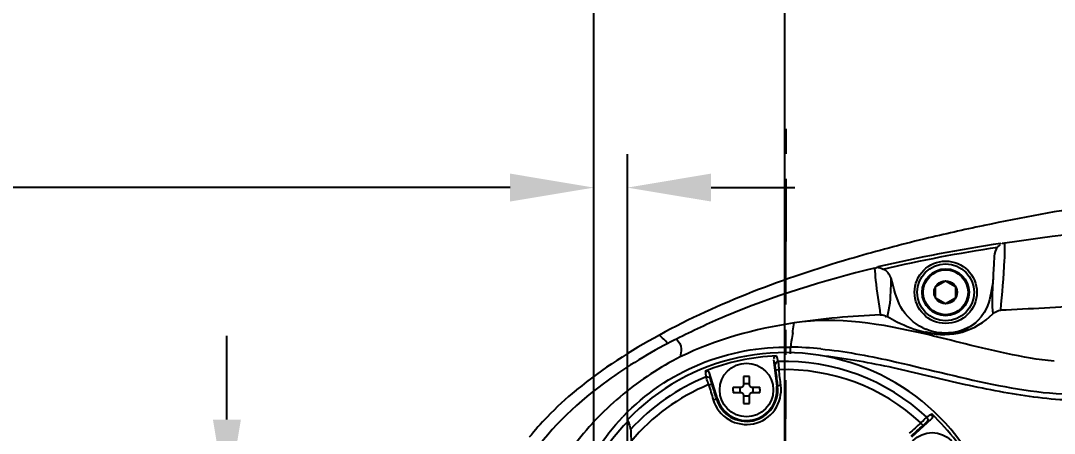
# Model space of a CAD drawing. Header units: millimetres. Extents: x 5828 to 6704, y 123 to 421.
# Drawn here: x 6380.93 to 6396.36, y 388.63 to 394.79 of the extents above; entities that cross this region are included whole.
import ezdxf
from ezdxf import colors
from ezdxf.entities.mleader import LeaderData, LeaderLine
from ezdxf.math import Vec2, Vec3

# ---------------------------------------------------------------- set-up
doc = ezdxf.new("R2010")
doc.units = ezdxf.units.MM
doc.linetypes.add('CENTER', pattern=[0.6, 0.375, -0.075, 0.075, -0.075])
for name, color, linetype in [('中心线', 7, 'Continuous'), ('外形图', 7, 'Continuous'), ('多重引线', 7, 'Continuous'), ('尺寸标注', 7, 'Continuous')]:
    doc.layers.add(name, color=color, linetype=linetype)
doc.styles.add('微软雅黑', font='msyh.ttc')
doc.dimstyles.new('尺寸标注_细节_1_10比例', dxfattribs={"dimtxt": 1.5, "dimasz": 1.25, "dimexe": 0.5, "dimexo": 0.4, "dimgap": 0.5, "dimtad": 1, "dimlfac": 10, "dimdsep": 46, "dimtxsty": '微软雅黑', "dimcen": 0.09, "dimadec": 0, "dimazin": 0, "dimtp": 0.01, "dimtm": 0.01, "dimtfac": 1, "dimtofl": 0, "dimtmove": 0, "dimatfit": 3, "dimfxl": 1, "dimtolj": 1, "dimarcsym": 0})

# ---------------------------------------------------------------- blocks, each defined once
blk = doc.blocks.new('*D769')
at = {"layer": 'Defpoints', "color": 0}
for p in [(6399.391, 395.345), (6399.735, 390.423), (6397.74, 390.284)]:
    blk.add_point(p, dxfattribs=at)
at = {"layer": '尺寸标注', "color": 0, "lineweight": -2}
for p, q in [((6399.707, 390.822), (6399.356, 395.844)), ((6397.712, 390.683), (6397.361, 395.704)), ((6400.638, 395.432), (6405.003, 395.737)), ((6396.149, 395.118), (6394.902, 395.031))]:
    blk.add_line(p, q, dxfattribs=at)
at = {"layer": '尺寸标注', "color": 0}
for points in [[(6400.624, 395.64), (6400.653, 395.224), (6399.391, 395.345)], [(6396.164, 394.91), (6396.135, 395.326), (6397.396, 395.205)]]:
    blk.add_solid(points, dxfattribs=at)
at = {"layer": '尺寸标注', "color": 0, "insert": (6403.355, 396.9), "char_height": 1.5, "attachment_point": 5, "rotation": 4, "style": '微软雅黑'}
blk.add_mtext('\\A1;\\A1;20', dxfattribs=at)
blk = doc.blocks.new('*D772')
at = {"layer": 'Defpoints', "color": 0}
for p in [(6389.49, 387.584), (6384.012, 385.584), (6389.49, 385.584)]:
    blk.add_point(p, dxfattribs=at)
at = {"layer": '尺寸标注', "color": 0, "lineweight": -2}
for p, q in [((6384.012, 388.834), (6384.012, 390.084)), ((6389.09, 387.584), (6383.512, 387.584)), ((6389.09, 385.584), (6383.512, 385.584)), ((6384.012, 384.334), (6384.012, 383.084))]:
    blk.add_line(p, q, dxfattribs=at)
at = {"layer": '尺寸标注', "color": 0}
for points in [[(6383.804, 388.834), (6384.221, 388.834), (6384.012, 387.584)], [(6384.221, 384.334), (6383.804, 384.334), (6384.012, 385.584)]]:
    blk.add_solid(points, dxfattribs=at)
at = {"layer": '尺寸标注', "color": 0, "insert": (6382.737, 386.495), "char_height": 1.5, "attachment_point": 5, "rotation": 90, "style": '微软雅黑'}
blk.add_mtext('\\A1;\\A1;20', dxfattribs=at)
blk = doc.blocks.new('*D777')
at = {"layer": 'Defpoints', "color": 0}
for p in [(6389.99, 392.296), (6389.49, 387.584), (6389.99, 387.584)]:
    blk.add_point(p, dxfattribs=at)
at = {"layer": '尺寸标注', "color": 0, "lineweight": -2}
for p, q in [((6389.49, 387.984), (6389.49, 392.796)), ((6389.99, 387.984), (6389.99, 392.796)), ((6388.24, 392.296), (6373.434, 392.296)), ((6391.24, 392.296), (6392.49, 392.296))]:
    blk.add_line(p, q, dxfattribs=at)
at = {"layer": '尺寸标注', "color": 0}
for points in [[(6388.24, 392.088), (6388.24, 392.505), (6389.49, 392.296)], [(6391.24, 392.505), (6391.24, 392.088), (6389.99, 392.296)]]:
    blk.add_solid(points, dxfattribs=at)
at = {"layer": '尺寸标注', "color": 0, "insert": (6374.36, 393.559), "char_height": 1.5, "attachment_point": 5, "style": '微软雅黑'}
blk.add_mtext('\\A1;\\A1;5', dxfattribs=at)
blk = doc.blocks.new('*D778')
at = {"layer": 'Defpoints', "color": 0}
for p in [(6397.74, 400.572), (6397.74, 390.284), (6392.34, 386.584)]:
    blk.add_point(p, dxfattribs=at)
at = {"layer": '尺寸标注', "color": 0, "lineweight": -2}
for p, q in [((6392.34, 386.984), (6392.34, 401.072)), ((6397.74, 390.684), (6397.74, 401.072)), ((6393.59, 400.572), (6396.49, 400.572))]:
    blk.add_line(p, q, dxfattribs=at)
at = {"layer": '尺寸标注', "color": 0}
for points in [[(6393.59, 400.781), (6393.59, 400.364), (6392.34, 400.572)], [(6396.49, 400.364), (6396.49, 400.781), (6397.74, 400.572)]]:
    blk.add_solid(points, dxfattribs=at)
at = {"layer": '尺寸标注', "color": 0, "insert": (6395.04, 401.835), "char_height": 1.5, "attachment_point": 5, "style": '微软雅黑'}
blk.add_mtext('\\A1;\\A1;54', dxfattribs=at)
blk = doc.blocks.new('*D779')
at = {"layer": 'Defpoints', "color": 0}
for p in [(6397.74, 390.284), (6397.74, 382.884), (6398.398, 382.884)]:
    blk.add_point(p, dxfattribs=at)
at = {"layer": '尺寸标注', "color": 0, "lineweight": -2}
for p, q in [((6398.14, 390.284), (6398.898, 390.284)), ((6398.398, 389.034), (6398.398, 384.134)), ((6398.14, 382.884), (6398.898, 382.884))]:
    blk.add_line(p, q, dxfattribs=at)
at = {"layer": '尺寸标注', "color": 0}
for points in [[(6398.606, 389.034), (6398.189, 389.034), (6398.398, 390.284)], [(6398.189, 384.134), (6398.606, 384.134), (6398.398, 382.884)]]:
    blk.add_solid(points, dxfattribs=at)
at = {"layer": '尺寸标注', "color": 0, "insert": (6397.148, 386.584), "char_height": 1.5, "attachment_point": 5, "rotation": 90, "style": '微软雅黑'}
blk.add_mtext('\\A1;\\A1;74', dxfattribs=at)
blk = doc.blocks.new('*D781')
at = {"layer": 'Defpoints', "color": 0}
for p in [(6392.34, 396.793), (6389.49, 387.584), (6392.34, 386.584)]:
    blk.add_point(p, dxfattribs=at)
at = {"layer": '尺寸标注', "color": 0, "lineweight": -2}
for p, q in [((6389.49, 387.984), (6389.49, 397.293)), ((6392.34, 386.984), (6392.34, 397.293)), ((6388.24, 396.793), (6364.864, 396.793)), ((6393.59, 396.793), (6394.84, 396.793))]:
    blk.add_line(p, q, dxfattribs=at)
at = {"layer": '尺寸标注', "color": 0}
for points in [[(6388.24, 396.584), (6388.24, 397.001), (6389.49, 396.793)], [(6393.59, 397.001), (6393.59, 396.584), (6392.34, 396.793)]]:
    blk.add_solid(points, dxfattribs=at)
at = {"layer": '尺寸标注', "color": 0, "insert": (6367.218, 398.068), "char_height": 1.5, "attachment_point": 5, "style": '微软雅黑'}
blk.add_mtext('\\A1;\\A1;28.5', dxfattribs=at)

msp = doc.modelspace()

# ---------------------------------------------------------------- linework, layer by layer
at = {"layer": '中心线', "linetype": 'CENTER', "ltscale": 5}
msp.add_line((6392.3402, 381.5499), (6392.3616, 393.3852), dxfattribs=at)
at = {"layer": '外形图', "color": 7, "linetype": 'Continuous'}
for p, q in [((6395.314, 391.73), (6395.3012, 391.7274)), ((6395.4524, 391.0027), (6395.4513, 390.9853)), ((6394.5913, 390.8197), (6394.7402, 390.9057)), ((6394.5913, 390.6477), (6394.5913, 390.8197)), ((6394.7402, 390.9057), (6394.8892, 390.8197)), ((6394.8892, 390.8197), (6394.8892, 390.6477)), ((6394.7402, 390.5617), (6394.5913, 390.6477)), ((6394.8892, 390.6477), (6394.7402, 390.5617)), ((6392.1701, 389.7276), (6392.2188, 389.3314)), ((6391.3336, 389.1432), (6391.2169, 389.525)), ((6391.724, 389.4768), (6391.724, 389.35)), ((6391.812, 389.35), (6391.812, 389.4768)), ((6389.2359, 389.2817), (6389.2243, 389.2721)), ((6391.5672, 389.32), (6391.694, 389.32)), ((6391.6733, 389.232), (6391.6733, 389.32)), ((6391.724, 389.3707), (6391.812, 389.3707)), ((6391.842, 389.32), (6391.9687, 389.32)), ((6391.8627, 389.32), (6391.8627, 389.232)), ((6392.2318, 389.333), (6392.2188, 389.3314)), ((6391.3336, 389.1432), (6391.3211, 389.1394)), ((6391.694, 389.232), (6391.5672, 389.232)), ((6391.724, 389.202), (6391.724, 389.0753)), ((6391.812, 389.1813), (6391.724, 389.1813)), ((6391.812, 389.0753), (6391.812, 389.202)), ((6391.9687, 389.232), (6391.842, 389.232)), ((6389.9902, 384.3387), (6389.9902, 388.8287)), ((6394.2345, 388.5777), (6394.5312, 388.8448))]:
    msp.add_line(p, q, dxfattribs=at)
for points in [[(6395.4649, 391.273), (6395.4604, 391.1544), (6395.4524, 391.0027)], [(6395.4513, 390.9853), (6395.4488, 390.9503), (6395.4428, 390.8849), (6395.4354, 390.8245), (6395.4269, 390.7686), (6395.4173, 390.717), (6395.4068, 390.6692), (6395.3944, 390.6214), (6395.3785, 390.5702), (6395.353, 390.505)], [(6395.353, 390.505), (6395.3144, 390.4322), (6395.2706, 390.3697), (6395.2276, 390.3202), (6395.1842, 390.2788), (6395.1423, 390.2449), (6395.1035, 390.2181), (6395.0684, 390.1971), (6395.036, 390.1801), (6395.0052, 390.1659), (6394.9755, 390.1539), (6394.9468, 390.1438), (6394.9186, 390.1351), (6394.8906, 390.1277), (6394.8626, 390.1215), (6394.8342, 390.1163), (6394.8056, 390.1122), (6394.7767, 390.1092), (6394.7472, 390.1071), (6394.7175, 390.106), (6394.687, 390.106), (6394.6551, 390.107), (6394.6212, 390.1091), (6394.5871, 390.1124), (6394.5594, 390.1159), (6394.5375, 390.1192), (6394.5195, 390.1222), (6394.504, 390.1251), (6394.4907, 390.1278), (6394.479, 390.1304), (6394.4689, 390.1327), (6394.4603, 390.1349), (6394.4529, 390.1368), (6394.4468, 390.1384), (6394.4419, 390.1398), (6394.4382, 390.1409), (6394.4359, 390.1416), (6394.4354, 390.1417)]]:
    msp.add_lwpolyline(points, dxfattribs=at)
for centre, radius in [((6394.7417, 390.7337), 0.465), ((6394.7402, 390.7337), 0.425), ((6394.7402, 390.7337), 0.35), ((6394.7402, 390.7337), 0.335), ((6394.7402, 390.7337), 0.172), ((6391.768, 389.276), 0.4), ((6394.5384, 388.2402), 0.4)]:
    msp.add_circle(centre, radius, dxfattribs=at)
for centre, radius, start, end in [((6401.1059, 363.9423), 28.385, 101.80016, 103.6003), ((6400.5591, 366.25), 26.0133, 103.62488, 103.81891), ((6394.7358, 390.8801), 0.7559, 243.63268, 247.60328), ((6386.4288, 385.8649), 5.8499, 44.58002, 46.3252), ((6394.7617, 391.553), 1.4518, 256.97838, 258.39585), ((6398.5838, 374.563), 17.3556, 116.93325, 117.40431), ((6392.3269, 384.3813), 5.5353, 84.2731, 88.9848), ((6392.3402, 386.5837), 3.25, 223.69091, 136.30907), ((6392.3402, 386.5837), 3.2026, 92.1942, 111.80581), ((6392.3402, 386.5837), 3.1186, 47.13974, 91.86035), ((6392.3402, 386.5837), 3.1186, 112.13974, 137.57145), ((6391.768, 388.2078), 1.2697, 88.01488, 91.98512), ((6392.3402, 386.5837), 2.9962, 47.31313, 91.6877), ((6392.3402, 386.5837), 2.9962, 112.31313, 140.00829), ((6391.7682, 389.2748), 0.4672, 196.85399, 7.15739), ((6391.768, 389.276), 0.4542, 197, 7), ((6391.694, 389.35), 0.03, 270, 0), ((6391.842, 389.35), 0.03, 180, 270), ((6391.694, 389.202), 0.03, 0, 90), ((6391.842, 389.202), 0.03, 90, 180), ((6391.768, 390.3442), 1.2697, 268.01488, 271.98512), ((6391.9379, 385.84), 4.3697, 136.05246, 141.33583), ((6392.3526, 386.5614), 3.3561, 136.14583, 136.46138), ((6392.3402, 386.5837), 3.2026, 27.1942, 46.8058)]:
    msp.add_arc(centre, radius, start, end, dxfattribs=at)
for points, knots in [([(6409.8404, 392.272), (6408.6719, 392.5205), (6406.191, 392.7363), (6402.4604, 392.6635), (6398.7979, 392.3303), (6396.4291, 391.963), (6395.314, 391.73)], [0, 0, 0, 0, 0.2453234, 0.5083179, 0.7660528, 1, 1, 1, 1]), ([(6407.1467, 392.0975), (6405.2433, 392.1887), (6402.3358, 392.0869), (6398.4978, 391.8089), (6396.5626, 391.6077), (6395.6249, 391.467)], [0, 0, 0, 0, 0.4950067, 0.7537123, 1, 1, 1, 1]), ([(6394.3457, 391.5104), (6393.9982, 391.4249), (6392.6689, 391.068), (6391.3635, 390.5845), (6390.4685, 390.096)], [0, 0, 0, 0, 0.259786, 1, 1, 1, 1]), ([(6395.5163, 391.4075), (6395.5239, 391.416), (6395.5303, 391.4226), (6395.5545, 391.4385), (6395.5458, 391.4395), (6395.5439, 391.439)], [0, 0, 0, 0, 0.6660008, 0.8839179, 1, 1, 1, 1]), ([(6395.5629, 390.4649), (6395.5864, 390.7132), (6395.6153, 391.0467), (6395.6275, 391.3817), (6395.6249, 391.467)], [0, 0, 0, 0, 0.7449338, 1, 1, 1, 1]), ([(6395.6249, 391.467), (6395.6144, 391.4654), (6395.6097, 391.4617), (6395.5811, 391.4644), (6395.5839, 391.4662)], [0, 0, 0, 0, 0.7637593, 1, 1, 1, 1]), ([(6393.679, 391.0945), (6392.9175, 390.9106), (6391.9107, 390.5961), (6390.9587, 390.1558), (6390.7225, 390.0362)], [0, 0, 0, 0, 0.7474068, 1, 1, 1, 1]), ([(6393.679, 391.0945), (6393.693, 391.0979), (6393.7079, 391.1035), (6393.7244, 391.1089), (6393.7257, 391.1105)], [0, 0, 0, 0, 0.8771407, 1, 1, 1, 1]), ([(6393.679, 391.0945), (6393.6838, 391.0347), (6393.7046, 390.8013), (6393.7411, 390.5697), (6393.7648, 390.397)], [0, 0, 0, 0, 0.2560391, 1, 1, 1, 1]), ([(6393.7297, 391.1115), (6393.7192, 391.1069), (6393.7809, 391.0961), (6393.7926, 391.088), (6393.8075, 391.0811)], [0, 0, 0, 0, 0.4108901, 1, 1, 1, 1]), ([(6395.4513, 390.9854), (6395.448, 390.9346), (6395.4342, 390.7438), (6395.4297, 390.5513), (6395.4436, 390.4115)], [0, 0, 0, 0, 0.2658643, 1, 1, 1, 1]), ([(6393.8712, 390.371), (6393.9091, 390.5064), (6393.9249, 390.7006), (6393.926, 390.8923), (6393.9256, 390.9438)], [0, 0, 0, 0, 0.7320102, 1, 1, 1, 1]), ([(6394.4001, 390.2029), (6394.266, 390.2693), (6394.0267, 390.4933), (6393.9695, 390.7977), (6393.9256, 390.9438)], [0, 0, 0, 0, 0.4951491, 1, 1, 1, 1]), ([(6397.3163, 390.5671), (6397.1665, 390.557), (6396.5823, 390.5183), (6395.9978, 390.4843), (6395.5629, 390.4649)], [0, 0, 0, 0, 0.2563836, 1, 1, 1, 1]), ([(6393.8712, 390.371), (6393.9179, 390.3442), (6394.097, 390.2477), (6394.2888, 390.1722), (6394.4346, 390.1385)], [0, 0, 0, 0, 0.2647905, 1, 1, 1, 1]), ([(6394.4697, 390.1308), (6394.6395, 390.096), (6395.0063, 390.0911), (6395.3174, 390.2886), (6395.4436, 390.4115)], [0, 0, 0, 0, 0.4959919, 1, 1, 1, 1]), ([(6392.4574, 390.1307), (6392.4585, 390.1405), (6392.4657, 390.189), (6392.4727, 390.2376), (6392.4782, 390.2766)], [0, 0, 0, 0, 0.1993088, 1, 1, 1, 1]), ([(6395.1936, 390.2793), (6395.0901, 390.2008), (6394.8382, 390.0961), (6394.5675, 390.1319), (6394.4478, 390.1813)], [0, 0, 0, 0, 0.5007638, 1, 1, 1, 1]), ([(6392.4574, 390.1307), (6392.4531, 390.0931), (6392.4402, 390.0217), (6392.4289, 389.9501), (6392.425, 389.9158)], [0, 0, 0, 0, 0.5232565, 1, 1, 1, 1]), ([(6389.9326, 388.8866), (6390.2507, 389.2177), (6391.0337, 389.7536), (6391.9658, 389.9234), (6392.425, 389.9157)], [0, 0, 0, 0, 0.49996, 1, 1, 1, 1]), ([(6390.7225, 390.0362), (6390.7619, 389.9999), (6390.8194, 389.9041), (6390.7754, 389.81), (6390.7803, 389.7688)], [0, 0, 0, 0, 0.5641106, 1, 1, 1, 1]), ([(6392.4244, 389.816), (6392.4244, 389.8281), (6392.4243, 389.8613), (6392.4258, 389.8946), (6392.425, 389.9158)], [0, 0, 0, 0, 0.3623484, 1, 1, 1, 1]), ([(6390.7803, 389.7688), (6390.4764, 389.6169), (6389.9024, 389.2402), (6389.1839, 388.5037), (6388.6654, 387.6092), (6388.5277, 386.924), (6388.5275, 386.5837)], [0, 0, 0, 0, 0.24966, 0.4996762, 0.7499625, 1, 1, 1, 1]), ([(6392.2176, 389.784), (6392.2052, 389.7835), (6392.1772, 389.7808), (6392.1755, 389.7478), (6392.1829, 389.7406)], [0, 0, 0, 0, 0.5474868, 1, 1, 1, 1]), ([(6396.9667, 389.1313), (6396.6214, 389.1042), (6395.9245, 389.1708), (6394.9064, 389.3747), (6393.8986, 389.6326), (6393.2142, 389.7505), (6392.87, 389.7902)], [0, 0, 0, 0, 0.2498769, 0.4998568, 0.7499786, 1, 1, 1, 1]), ([(6392.8793, 389.889), (6393.2267, 389.8546), (6394.5823, 389.5996), (6395.9358, 389.1676), (6396.9667, 389.2131)], [0, 0, 0, 0, 0.2527989, 1, 1, 1, 1]), ([(6392.191, 389.6454), (6392.1918, 389.6421), (6392.196, 389.6151), (6392.1997, 389.588), (6392.2027, 389.5641)], [0, 0, 0, 0, 0.1224294, 1, 1, 1, 1]), ([(6392.239, 389.7007), (6392.2265, 389.7002), (6392.1987, 389.6978), (6392.1963, 389.6649), (6392.2035, 389.6577)], [0, 0, 0, 0, 0.5520031, 1, 1, 1, 1]), ([(6392.239, 389.7007), (6392.2399, 389.6958), (6392.2445, 389.6551), (6392.2485, 389.6144), (6392.252, 389.5787)], [0, 0, 0, 0, 0.1217588, 1, 1, 1, 1]), ([(6391.2027, 389.3556), (6391.198, 389.3693), (6391.1854, 389.4082), (6391.1714, 389.4467), (6391.1649, 389.4724)], [0, 0, 0, 0, 0.3536188, 1, 1, 1, 1]), ([(6391.2169, 389.525), (6391.2132, 389.537), (6391.2038, 389.5635), (6391.1712, 389.5571), (6391.166, 389.5482)], [0, 0, 0, 0, 0.5488296, 1, 1, 1, 1]), ([(6391.2537, 389.3624), (6391.2509, 389.3717), (6391.2433, 389.398), (6391.2345, 389.424), (6391.2313, 389.4414)], [0, 0, 0, 0, 0.353255, 1, 1, 1, 1]), ([(6392.252, 389.5787), (6392.2406, 389.5773), (6392.2327, 389.5756), (6392.2052, 389.5703), (6392.2133, 389.5676), (6392.2154, 389.5674)], [0, 0, 0, 0, 0.6883216, 0.873208, 1, 1, 1, 1]), ([(6391.2027, 389.3556), (6391.214, 389.3591), (6391.2274, 389.3606), (6391.2514, 389.3674), (6391.2537, 389.3624)], [0, 0, 0, 0, 0.6846259, 1, 1, 1, 1]), ([(6391.2709, 389.1306), (6391.308, 389.0109), (6391.4772, 388.7896), (6391.8852, 388.7242), (6392.2317, 388.95), (6392.2952, 389.2208), (6392.2813, 389.3454)], [0, 0, 0, 0, 0.2495797, 0.4999844, 0.7504525, 1, 1, 1, 1]), ([(6392.2813, 389.3454), (6392.2696, 389.3439), (6392.2572, 389.3393), (6392.232, 389.3382), (6392.2318, 389.333)], [0, 0, 0, 0, 0.6908154, 1, 1, 1, 1]), ([(6391.2709, 389.1306), (6391.2822, 389.1341), (6391.2953, 389.1348), (6391.3188, 389.1441), (6391.3211, 389.1394)], [0, 0, 0, 0, 0.6907825, 1, 1, 1, 1]), ([(6391.9687, 389.232), (6391.9689, 389.2371), (6391.9692, 389.2472), (6391.9695, 389.2573), (6391.9696, 389.2624)], [0, 0, 0, 0, 0.4996626, 1, 1, 1, 1]), ([(6389.0034, 386.5835), (6389.0034, 387.0021), (6389.1646, 387.8474), (6389.6315, 388.5698), (6389.9198, 388.8733)], [0, 0, 0, 0, 0.5000503, 1, 1, 1, 1]), ([(6389.9902, 388.8287), (6389.9918, 388.8263), (6389.995, 388.8209), (6389.9977, 388.8153), (6389.9991, 388.8123)], [0, 0, 0, 0, 0.4680943, 1, 1, 1, 1]), ([(6389.9991, 388.8123), (6390.0003, 388.8099), (6390.0025, 388.8049), (6390.0045, 388.7999), (6390.0056, 388.7972)], [0, 0, 0, 0, 0.4824916, 1, 1, 1, 1]), ([(6394.3717, 388.7862), (6394.3821, 388.7961), (6394.412, 388.8241), (6394.4411, 388.853), (6394.4616, 388.8697)], [0, 0, 0, 0, 0.3536188, 1, 1, 1, 1]), ([(6394.5312, 388.8448), (6394.5405, 388.8532), (6394.5606, 388.873), (6394.541, 388.8999), (6394.5307, 388.9008)], [0, 0, 0, 0, 0.5488294, 1, 1, 1, 1]), ([(6390.0056, 388.7972), (6390.0085, 388.7897), (6390.0213, 388.7538), (6390.031, 388.7169), (6390.0383, 388.6877)], [0, 0, 0, 0, 0.2122684, 1, 1, 1, 1]), ([(6390.0383, 388.6877), (6390.0404, 388.6794), (6390.0425, 388.6194), (6390.0444, 388.5603), (6390.0447, 388.5093)], [0, 0, 0, 0, 0.1439034, 1, 1, 1, 1]), ([(6394.3717, 388.7862), (6394.3796, 388.7773), (6394.3866, 388.7659), (6394.403, 388.7469), (6394.3994, 388.7428)], [0, 0, 0, 0, 0.6846258, 1, 1, 1, 1]), ([(6394.3994, 388.7428), (6394.4066, 388.7493), (6394.4272, 388.7672), (6394.4471, 388.7862), (6394.4615, 388.7965)], [0, 0, 0, 0, 0.353255, 1, 1, 1, 1])]:
    msp.add_open_spline(points, degree=3, knots=knots, dxfattribs=at)
for points in [[(6395.5639, 391.4636), (6394.9485, 391.3696), (6394.3352, 391.2561), (6393.7297, 391.1115)], [(6393.8075, 391.0811), (6394.3721, 391.2134), (6394.9432, 391.3191), (6395.5163, 391.4075)], [(6395.5163, 391.4075), (6395.4845, 391.3715), (6395.4664, 391.321), (6395.4649, 391.273)], [(6393.9256, 390.9438), (6393.9082, 391.0016), (6393.8623, 391.0558), (6393.8075, 391.0811)], [(6393.7648, 390.397), (6393.3346, 390.3754), (6392.9039, 390.342), (6392.4782, 390.2765)], [(6394.4282, 390.1119), (6393.7934, 390.2609), (6393.1235, 390.375), (6392.4789, 390.2767)], [(6393.7653, 390.397), (6393.7986, 390.3987), (6393.8426, 390.3927), (6393.8598, 390.3641)], [(6395.4436, 390.4115), (6395.4747, 390.4418), (6395.5192, 390.4628), (6395.5626, 390.4648)], [(6392.4782, 390.2765), (6391.8943, 390.1868), (6391.3088, 390.0328), (6390.7803, 389.7688)], [(6390.4685, 390.096), (6390.0363, 389.86), (6389.6162, 389.5945), (6389.2359, 389.2817)], [(6394.9457, 389.985), (6394.7734, 390.028), (6394.6011, 390.0713), (6394.4282, 390.1119)], [(6390.5955, 389.971), (6390.2583, 389.7946), (6389.932, 389.594), (6389.6267, 389.3667)], [(6396.3629, 389.7042), (6395.8838, 389.753), (6395.413, 389.8684), (6394.9457, 389.985)], [(6392.239, 389.7007), (6392.2323, 389.7285), (6392.2255, 389.7564), (6392.2179, 389.784)], [(6392.1701, 389.7276), (6392.1776, 389.7003), (6392.1844, 389.6729), (6392.191, 389.6454)], [(6391.1505, 389.5571), (6391.1548, 389.5288), (6391.1598, 389.5006), (6391.165, 389.4724)], [(6391.1649, 389.4724), (6391.1876, 389.4814), (6391.2241, 389.4647), (6391.2313, 389.4414)], [(6391.2313, 389.4414), (6391.2262, 389.4692), (6391.2212, 389.497), (6391.2169, 389.525)], [(6392.2027, 389.5641), (6392.2124, 389.4871), (6392.2221, 389.41), (6392.2318, 389.333)], [(6392.2813, 389.3454), (6392.2716, 389.4232), (6392.2618, 389.5009), (6392.252, 389.5787)], [(6389.6267, 389.3667), (6389.1931, 389.0433), (6388.7913, 388.6557), (6388.4969, 388.2019)], [(6391.2027, 389.3556), (6391.2254, 389.2806), (6391.2481, 389.2056), (6391.2708, 389.1306)], [(6391.3211, 389.1394), (6391.2986, 389.2137), (6391.2761, 389.2881), (6391.2537, 389.3624)], [(6391.5672, 389.32), (6391.5662, 389.2909), (6391.5653, 389.2616), (6391.5685, 389.2326)], [(6391.9696, 389.2624), (6391.9699, 389.2814), (6391.9696, 389.3005), (6391.9674, 389.3194)], [(6389.2243, 389.2721), (6389.073, 389.147), (6388.9279, 389.014), (6388.7918, 388.8725)], [(6394.4616, 388.8697), (6394.4793, 388.853), (6394.4796, 388.8129), (6394.4615, 388.7965)], [(6394.4615, 388.7965), (6394.4846, 388.8129), (6394.5077, 388.8291), (6394.5312, 388.8448)], [(6394.5322, 388.9186), (6394.5084, 388.9028), (6394.485, 388.8863), (6394.4616, 388.8696)], [(6389.9902, 388.8025), (6389.6817, 388.4764), (6389.4282, 388.08), (6389.2867, 387.6539)], [(6394.3717, 388.7861), (6394.3133, 388.7339), (6394.2549, 388.6816), (6394.1965, 388.6293)], [(6394.2258, 388.5874), (6394.2836, 388.6393), (6394.3415, 388.6911), (6394.3994, 388.7428)]]:
    msp.add_open_spline(points, degree=3, dxfattribs=at)

# ---------------------------------------------------------------- dimensions: what is measured, and where the dimension line sits
at = {"layer": '尺寸标注'}
for base, p1, p2, text, picture, middle in [((6397.7402, 400.5723), (6392.3402, 386.5837), (6397.7402, 390.2837), '\\A1;54', '*D778', (6395.0402, 400.5723)), ((6392.3402, 396.7928), (6389.4902, 387.5837), (6392.3402, 386.5837), '\\A1;<>', '*D781', (6367.2181, 396.7928)), ((6389.9902, 392.2962), (6389.4902, 387.5837), (6389.9902, 387.5837), '\\A1;5', '*D777', (6374.3598, 392.2962))]:
    dim = msp.add_linear_dim(base=base, p1=p1, p2=p2, text=text, dimstyle='尺寸标注_细节_1_10比例', override={"dimtxt": 1.5, "dimasz": 1.25, "dimtxsty": '微软雅黑'}, dxfattribs=at)
    dim.commit()
    dim.dimension.update_dxf_attribs({"geometry": picture, "text_midpoint": middle, "dimtype": 160})
for base, p1, p2, angle, text, picture, middle, dimtype in [((6399.3912, 395.345), (6397.7402, 390.2837), (6399.7354, 390.4232), 4, '\\A1;20', '*D769', (6403.4441, 395.6284), 161), ((6398.3976, 382.8837), (6397.7402, 390.2837), (6397.7402, 382.8837), 90, '\\A1;74', '*D779', (6398.3976, 386.5837), 160), ((6384.0122, 385.5837), (6389.4902, 387.5837), (6389.4902, 385.5837), 90, '\\A1;20', '*D772', (6384.0122, 386.4948), 160)]:
    dim = msp.add_linear_dim(base=base, p1=p1, p2=p2, angle=angle, text=text, dimstyle='尺寸标注_细节_1_10比例', override={"dimtxt": 1.5, "dimasz": 1.25, "dimtxsty": '微软雅黑'}, dxfattribs=at)
    dim.commit()
    dim.dimension.update_dxf_attribs({"geometry": picture, "text_midpoint": middle, "dimtype": dimtype})

# ---------------------------------------------------------------- leaders
at = {"layer": '多重引线'}
ml = msp.add_multileader_mtext('Standard', dxfattribs=at)
ml.set_content('\\A1;{\\C256;Φ}6{\\H0.7x;\\S+0.018^ 0 ;} {\\C7;Through (locating hole\\C256;)}', style='微软雅黑')
ml.set_leader_properties()
ml.build(insert=Vec2(0, 0))
ml.multileader.update_dxf_attribs({"has_dogleg": 0, "text_left_attachment_type": 5, "text_right_attachment_type": 5, "dogleg_length": 0.2, "arrow_head_size": 1.25})
ctx = ml.context
ctx.base_point, ctx.char_height, ctx.arrow_head_size, ctx.landing_gap_size, ctx.plane_origin = Vec3(6393.2506, 403.7185), 1.5, 1.25, 0.1, Vec3(6430.7402, 392.5813)
ctx.left_attachment, ctx.right_attachment, ctx.text_align_type = 5, 5, 2
notes = []
notes.append((ctx, [(0, (1, 1, 0), (6423.5942, 403.7185), (-1, 0), 0.2, [(0, [(6430.7402, 392.5813)], 0, [])])]))
ctx.mtext.insert, ctx.mtext.alignment, ctx.mtext.flow_direction = Vec3(6423.2942, 406.7489), 3, 5
for ctx, leaders in notes:
    for number, flags, end, landing, length, lines in leaders:
        leader = LeaderData()
        leader.index, (leader.has_last_leader_line, leader.has_dogleg_vector, leader.attachment_direction) = number, flags
        leader.last_leader_point, leader.dogleg_vector, leader.dogleg_length = Vec3(end), Vec3(landing), length
        for number, points, colour, breaks in lines:
            line = LeaderLine()
            line.index, line.vertices, line.color, line.breaks = number, Vec3.list(points), colors.encode_raw_color(colour), breaks
            leader.lines.append(line)
        ctx.leaders.append(leader)

doc.saveas('drawing.dxf')
